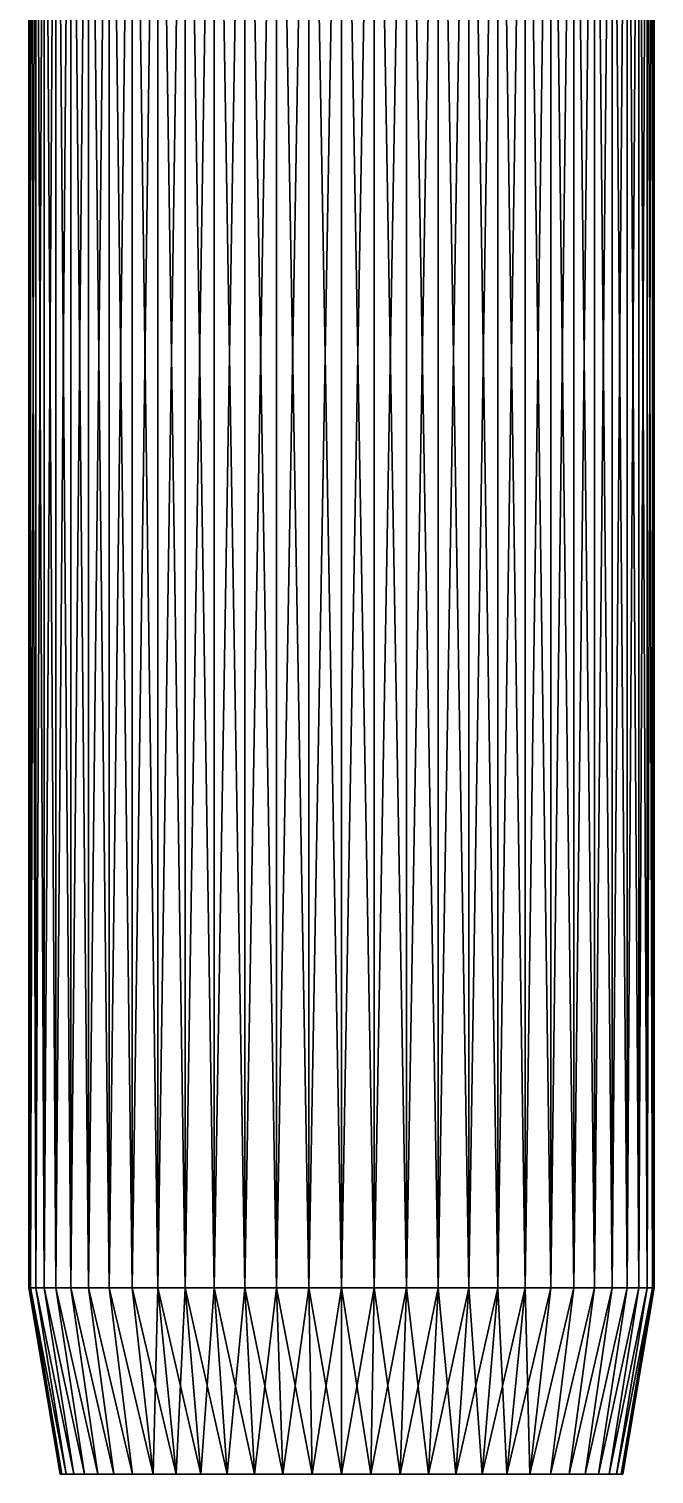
# Model space of a CAD drawing. Header units: millimetres. Extents: x -16 to -4, y -88 to 23.
# Drawn here: x -12.95 to -6.95, y -87.66 to -73.79 of the extents above; entities that cross this region are included whole.
import ezdxf

# ---------------------------------------------------------------- set-up
doc = ezdxf.new("R2010")
doc.units = ezdxf.units.MM
doc.layers.add('LAYER14', color=254, linetype='CONTINUOUS')
doc.layers.add('LAYER15', color=250, linetype='CONTINUOUS')

msp = doc.modelspace()

# ---------------------------------------------------------------- linework, layer by layer
at = {"layer": 'LAYER14'}
for points in [[(-12.95, -85.873, -0.221), (-12.933, -67.97, -0.535), (-12.933, -85.873, -0.535), (-12.95, -85.873, -0.221)], [(-12.933, -67.97, -0.535), (-12.95, -85.873, -0.221), (-12.95, -67.97, -0.221), (-12.933, -67.97, -0.535)], [(-12.933, -85.873, 0.092), (-12.95, -67.97, -0.221), (-12.95, -85.873, -0.221), (-12.933, -85.873, 0.092)], [(-12.95, -67.97, -0.221), (-12.933, -85.873, 0.092), (-12.933, -67.97, 0.092), (-12.95, -67.97, -0.221)], [(-12.933, -85.873, -0.535), (-12.884, -67.97, -0.845), (-12.884, -85.873, -0.845), (-12.933, -85.873, -0.535)], [(-12.884, -67.97, -0.845), (-12.933, -85.873, -0.535), (-12.933, -67.97, -0.535), (-12.884, -67.97, -0.845)], [(-12.884, -85.873, 0.403), (-12.933, -67.97, 0.092), (-12.933, -85.873, 0.092), (-12.884, -85.873, 0.403)], [(-12.933, -67.97, 0.092), (-12.884, -85.873, 0.403), (-12.884, -67.97, 0.403), (-12.933, -67.97, 0.092)], [(-12.884, -85.873, -0.845), (-12.803, -67.97, -1.148), (-12.803, -85.873, -1.148), (-12.884, -85.873, -0.845)], [(-12.803, -67.97, -1.148), (-12.884, -85.873, -0.845), (-12.884, -67.97, -0.845), (-12.803, -67.97, -1.148)], [(-12.803, -85.873, 0.706), (-12.884, -67.97, 0.403), (-12.884, -85.873, 0.403), (-12.803, -85.873, 0.706)], [(-12.884, -67.97, 0.403), (-12.803, -85.873, 0.706), (-12.803, -67.97, 0.706), (-12.884, -67.97, 0.403)], [(-12.803, -85.873, -1.148), (-12.69, -67.97, -1.441), (-12.69, -85.873, -1.441), (-12.803, -85.873, -1.148)], [(-12.69, -67.97, -1.441), (-12.803, -85.873, -1.148), (-12.803, -67.97, -1.148), (-12.69, -67.97, -1.441)], [(-12.69, -85.873, 0.999), (-12.803, -67.97, 0.706), (-12.803, -85.873, 0.706), (-12.69, -85.873, 0.999)], [(-12.803, -67.97, 0.706), (-12.69, -85.873, 0.999), (-12.69, -67.97, 0.999), (-12.803, -67.97, 0.706)], [(-12.69, -85.873, -1.441), (-12.548, -67.97, -1.721), (-12.548, -85.873, -1.721), (-12.69, -85.873, -1.441)], [(-12.548, -67.97, -1.721), (-12.69, -85.873, -1.441), (-12.69, -67.97, -1.441), (-12.548, -67.97, -1.721)], [(-12.548, -85.873, 1.279), (-12.69, -67.97, 0.999), (-12.69, -85.873, 0.999), (-12.548, -85.873, 1.279)], [(-12.69, -67.97, 0.999), (-12.548, -85.873, 1.279), (-12.548, -67.97, 1.279), (-12.69, -67.97, 0.999)], [(-12.548, -85.873, -1.721), (-12.377, -67.97, -1.985), (-12.377, -85.873, -1.985), (-12.548, -85.873, -1.721)], [(-12.377, -67.97, -1.985), (-12.548, -85.873, -1.721), (-12.548, -67.97, -1.721), (-12.377, -67.97, -1.985)], [(-12.377, -85.873, 1.542), (-12.548, -67.97, 1.279), (-12.548, -85.873, 1.279), (-12.377, -85.873, 1.542)], [(-12.548, -67.97, 1.279), (-12.377, -85.873, 1.542), (-12.377, -67.97, 1.542), (-12.548, -67.97, 1.279)], [(-12.377, -85.873, -1.985), (-12.179, -67.97, -2.229), (-12.179, -85.873, -2.229), (-12.377, -85.873, -1.985)], [(-12.179, -67.97, -2.229), (-12.377, -85.873, -1.985), (-12.377, -67.97, -1.985), (-12.179, -67.97, -2.229)], [(-12.179, -85.873, 1.786), (-12.377, -67.97, 1.542), (-12.377, -85.873, 1.542), (-12.179, -85.873, 1.786)], [(-12.377, -67.97, 1.542), (-12.179, -85.873, 1.786), (-12.179, -67.97, 1.786), (-12.377, -67.97, 1.542)], [(-12.179, -85.873, -2.229), (-11.957, -67.97, -2.451), (-11.957, -85.873, -2.451), (-12.179, -85.873, -2.229)], [(-11.957, -67.97, -2.451), (-12.179, -85.873, -2.229), (-12.179, -67.97, -2.229), (-11.957, -67.97, -2.451)], [(-11.957, -85.873, 2.008), (-12.179, -67.97, 1.786), (-12.179, -85.873, 1.786), (-11.957, -85.873, 2.008)], [(-12.179, -67.97, 1.786), (-11.957, -85.873, 2.008), (-11.957, -67.97, 2.008), (-12.179, -67.97, 1.786)], [(-11.713, -85.873, -2.648), (-11.957, -67.97, -2.451), (-11.713, -67.97, -2.648), (-11.713, -85.873, -2.648)], [(-11.957, -67.97, -2.451), (-11.713, -85.873, -2.648), (-11.957, -85.873, -2.451), (-11.957, -67.97, -2.451)], [(-11.957, -85.873, 2.008), (-11.713, -67.97, 2.206), (-11.957, -67.97, 2.008), (-11.957, -85.873, 2.008)], [(-11.713, -67.97, 2.206), (-11.957, -85.873, 2.008), (-11.713, -85.873, 2.206), (-11.713, -67.97, 2.206)], [(-11.45, -85.873, -2.819), (-11.713, -67.97, -2.648), (-11.45, -67.97, -2.819), (-11.45, -85.873, -2.819)], [(-11.713, -67.97, -2.648), (-11.45, -85.873, -2.819), (-11.713, -85.873, -2.648), (-11.713, -67.97, -2.648)], [(-11.713, -85.873, 2.206), (-11.45, -67.97, 2.377), (-11.713, -67.97, 2.206), (-11.713, -85.873, 2.206)], [(-11.45, -67.97, 2.377), (-11.713, -85.873, 2.206), (-11.45, -85.873, 2.377), (-11.45, -67.97, 2.377)], [(-11.17, -85.873, -2.962), (-11.45, -67.97, -2.819), (-11.17, -67.97, -2.962), (-11.17, -85.873, -2.962)], [(-11.45, -67.97, -2.819), (-11.17, -85.873, -2.962), (-11.45, -85.873, -2.819), (-11.45, -67.97, -2.819)], [(-11.45, -85.873, 2.377), (-11.17, -67.97, 2.519), (-11.45, -67.97, 2.377), (-11.45, -85.873, 2.377)], [(-11.17, -67.97, 2.519), (-11.45, -85.873, 2.377), (-11.17, -85.873, 2.519), (-11.17, -67.97, 2.519)], [(-10.877, -85.873, -3.074), (-11.17, -67.97, -2.962), (-10.877, -67.97, -3.074), (-10.877, -85.873, -3.074)], [(-11.17, -67.97, -2.962), (-10.877, -85.873, -3.074), (-11.17, -85.873, -2.962), (-11.17, -67.97, -2.962)], [(-11.17, -85.873, 2.519), (-10.877, -67.97, 2.632), (-11.17, -67.97, 2.519), (-11.17, -85.873, 2.519)], [(-10.877, -67.97, 2.632), (-11.17, -85.873, 2.519), (-10.877, -85.873, 2.632), (-10.877, -67.97, 2.632)], [(-10.573, -85.873, -3.156), (-10.877, -67.97, -3.074), (-10.573, -67.97, -3.156), (-10.573, -85.873, -3.156)], [(-10.877, -67.97, -3.074), (-10.573, -85.873, -3.156), (-10.877, -85.873, -3.074), (-10.877, -67.97, -3.074)], [(-10.877, -85.873, 2.632), (-10.573, -67.97, 2.713), (-10.877, -67.97, 2.632), (-10.877, -85.873, 2.632)], [(-10.573, -67.97, 2.713), (-10.877, -85.873, 2.632), (-10.573, -85.873, 2.713), (-10.573, -67.97, 2.713)], [(-10.263, -85.873, -3.205), (-10.573, -67.97, -3.156), (-10.263, -67.97, -3.205), (-10.263, -85.873, -3.205)], [(-10.573, -67.97, -3.156), (-10.263, -85.873, -3.205), (-10.573, -85.873, -3.156), (-10.573, -67.97, -3.156)], [(-10.573, -85.873, 2.713), (-10.263, -67.97, 2.762), (-10.573, -67.97, 2.713), (-10.573, -85.873, 2.713)], [(-10.263, -67.97, 2.762), (-10.573, -85.873, 2.713), (-10.263, -85.873, 2.762), (-10.263, -67.97, 2.762)], [(-9.95, -85.873, -3.221), (-10.263, -67.97, -3.205), (-9.95, -67.97, -3.221), (-9.95, -85.873, -3.221)], [(-10.263, -67.97, -3.205), (-9.95, -85.873, -3.221), (-10.263, -85.873, -3.205), (-10.263, -67.97, -3.205)], [(-10.263, -85.873, 2.762), (-9.95, -67.97, 2.779), (-10.263, -67.97, 2.762), (-10.263, -85.873, 2.762)], [(-9.95, -67.97, 2.779), (-10.263, -85.873, 2.762), (-9.95, -85.873, 2.779), (-9.95, -67.97, 2.779)], [(-9.636, -85.873, -3.205), (-9.95, -67.97, -3.221), (-9.636, -67.97, -3.205), (-9.636, -85.873, -3.205)], [(-9.95, -67.97, -3.221), (-9.636, -85.873, -3.205), (-9.95, -85.873, -3.221), (-9.95, -67.97, -3.221)], [(-9.95, -85.873, 2.779), (-9.636, -67.97, 2.762), (-9.95, -67.97, 2.779), (-9.95, -85.873, 2.779)], [(-9.636, -67.97, 2.762), (-9.95, -85.873, 2.779), (-9.636, -85.873, 2.762), (-9.636, -67.97, 2.762)], [(-9.326, -85.873, -3.156), (-9.636, -67.97, -3.205), (-9.326, -67.97, -3.156), (-9.326, -85.873, -3.156)], [(-9.636, -67.97, -3.205), (-9.326, -85.873, -3.156), (-9.636, -85.873, -3.205), (-9.636, -67.97, -3.205)], [(-9.636, -85.873, 2.762), (-9.326, -67.97, 2.713), (-9.636, -67.97, 2.762), (-9.636, -85.873, 2.762)], [(-9.326, -67.97, 2.713), (-9.636, -85.873, 2.762), (-9.326, -85.873, 2.713), (-9.326, -67.97, 2.713)], [(-9.022, -85.873, -3.074), (-9.326, -67.97, -3.156), (-9.022, -67.97, -3.074), (-9.022, -85.873, -3.074)], [(-9.326, -67.97, -3.156), (-9.022, -85.873, -3.074), (-9.326, -85.873, -3.156), (-9.326, -67.97, -3.156)], [(-9.326, -85.873, 2.713), (-9.022, -67.97, 2.632), (-9.326, -67.97, 2.713), (-9.326, -85.873, 2.713)], [(-9.022, -67.97, 2.632), (-9.326, -85.873, 2.713), (-9.022, -85.873, 2.632), (-9.022, -67.97, 2.632)], [(-8.729, -85.873, -2.962), (-9.022, -67.97, -3.074), (-8.729, -67.97, -2.962), (-8.729, -85.873, -2.962)], [(-9.022, -67.97, -3.074), (-8.729, -85.873, -2.962), (-9.022, -85.873, -3.074), (-9.022, -67.97, -3.074)], [(-9.022, -85.873, 2.632), (-8.729, -67.97, 2.519), (-9.022, -67.97, 2.632), (-9.022, -85.873, 2.632)], [(-8.729, -67.97, 2.519), (-9.022, -85.873, 2.632), (-8.729, -85.873, 2.519), (-8.729, -67.97, 2.519)], [(-8.45, -85.873, -2.819), (-8.729, -67.97, -2.962), (-8.45, -67.97, -2.819), (-8.45, -85.873, -2.819)], [(-8.729, -67.97, -2.962), (-8.45, -85.873, -2.819), (-8.729, -85.873, -2.962), (-8.729, -67.97, -2.962)], [(-8.729, -85.873, 2.519), (-8.45, -67.97, 2.377), (-8.729, -67.97, 2.519), (-8.729, -85.873, 2.519)], [(-8.45, -67.97, 2.377), (-8.729, -85.873, 2.519), (-8.45, -85.873, 2.377), (-8.45, -67.97, 2.377)], [(-8.186, -85.873, -2.648), (-8.45, -67.97, -2.819), (-8.186, -67.97, -2.648), (-8.186, -85.873, -2.648)], [(-8.45, -67.97, -2.819), (-8.186, -85.873, -2.648), (-8.45, -85.873, -2.819), (-8.45, -67.97, -2.819)], [(-8.45, -85.873, 2.377), (-8.186, -67.97, 2.206), (-8.45, -67.97, 2.377), (-8.45, -85.873, 2.377)], [(-8.186, -67.97, 2.206), (-8.45, -85.873, 2.377), (-8.186, -85.873, 2.206), (-8.186, -67.97, 2.206)], [(-7.942, -85.873, -2.451), (-8.186, -67.97, -2.648), (-7.942, -67.97, -2.451), (-7.942, -85.873, -2.451)], [(-8.186, -67.97, -2.648), (-7.942, -85.873, -2.451), (-8.186, -85.873, -2.648), (-8.186, -67.97, -2.648)], [(-8.186, -85.873, 2.206), (-7.942, -67.97, 2.008), (-8.186, -67.97, 2.206), (-8.186, -85.873, 2.206)], [(-7.942, -67.97, 2.008), (-8.186, -85.873, 2.206), (-7.942, -85.873, 2.008), (-7.942, -67.97, 2.008)], [(-7.72, -67.97, -2.229), (-7.942, -85.873, -2.451), (-7.942, -67.97, -2.451), (-7.72, -67.97, -2.229)], [(-7.942, -85.873, -2.451), (-7.72, -67.97, -2.229), (-7.72, -85.873, -2.229), (-7.942, -85.873, -2.451)], [(-7.942, -67.97, 2.008), (-7.72, -85.873, 1.786), (-7.72, -67.97, 1.786), (-7.942, -67.97, 2.008)], [(-7.72, -85.873, 1.786), (-7.942, -67.97, 2.008), (-7.942, -85.873, 2.008), (-7.72, -85.873, 1.786)], [(-7.522, -67.97, -1.985), (-7.72, -85.873, -2.229), (-7.72, -67.97, -2.229), (-7.522, -67.97, -1.985)], [(-7.72, -85.873, -2.229), (-7.522, -67.97, -1.985), (-7.522, -85.873, -1.985), (-7.72, -85.873, -2.229)], [(-7.72, -67.97, 1.786), (-7.522, -85.873, 1.542), (-7.522, -67.97, 1.542), (-7.72, -67.97, 1.786)], [(-7.522, -85.873, 1.542), (-7.72, -67.97, 1.786), (-7.72, -85.873, 1.786), (-7.522, -85.873, 1.542)], [(-7.352, -67.97, -1.721), (-7.522, -85.873, -1.985), (-7.522, -67.97, -1.985), (-7.352, -67.97, -1.721)], [(-7.522, -85.873, -1.985), (-7.352, -67.97, -1.721), (-7.352, -85.873, -1.721), (-7.522, -85.873, -1.985)], [(-7.522, -67.97, 1.542), (-7.352, -85.873, 1.279), (-7.352, -67.97, 1.279), (-7.522, -67.97, 1.542)], [(-7.352, -85.873, 1.279), (-7.522, -67.97, 1.542), (-7.522, -85.873, 1.542), (-7.352, -85.873, 1.279)], [(-7.209, -67.97, -1.441), (-7.352, -85.873, -1.721), (-7.352, -67.97, -1.721), (-7.209, -67.97, -1.441)], [(-7.352, -85.873, -1.721), (-7.209, -67.97, -1.441), (-7.209, -85.873, -1.441), (-7.352, -85.873, -1.721)], [(-7.352, -67.97, 1.279), (-7.209, -85.873, 0.999), (-7.209, -67.97, 0.999), (-7.352, -67.97, 1.279)], [(-7.209, -85.873, 0.999), (-7.352, -67.97, 1.279), (-7.352, -85.873, 1.279), (-7.209, -85.873, 0.999)], [(-7.097, -67.97, -1.148), (-7.209, -85.873, -1.441), (-7.209, -67.97, -1.441), (-7.097, -67.97, -1.148)], [(-7.209, -85.873, -1.441), (-7.097, -67.97, -1.148), (-7.097, -85.873, -1.148), (-7.209, -85.873, -1.441)], [(-7.209, -67.97, 0.999), (-7.097, -85.873, 0.706), (-7.097, -67.97, 0.706), (-7.209, -67.97, 0.999)], [(-7.097, -85.873, 0.706), (-7.209, -67.97, 0.999), (-7.209, -85.873, 0.999), (-7.097, -85.873, 0.706)], [(-7.097, -67.97, 0.706), (-7.015, -85.873, 0.403), (-7.015, -67.97, 0.403), (-7.097, -67.97, 0.706)], [(-7.015, -85.873, 0.403), (-7.097, -67.97, 0.706), (-7.097, -85.873, 0.706), (-7.015, -85.873, 0.403)], [(-7.015, -67.97, -0.845), (-7.097, -85.873, -1.148), (-7.097, -67.97, -1.148), (-7.015, -67.97, -0.845)], [(-7.097, -85.873, -1.148), (-7.015, -67.97, -0.845), (-7.015, -85.873, -0.845), (-7.097, -85.873, -1.148)], [(-7.015, -67.97, 0.403), (-6.966, -85.873, 0.092), (-6.966, -67.97, 0.092), (-7.015, -67.97, 0.403)], [(-6.966, -85.873, 0.092), (-7.015, -67.97, 0.403), (-7.015, -85.873, 0.403), (-6.966, -85.873, 0.092)], [(-6.966, -67.97, -0.535), (-7.015, -85.873, -0.845), (-7.015, -67.97, -0.845), (-6.966, -67.97, -0.535)], [(-7.015, -85.873, -0.845), (-6.966, -67.97, -0.535), (-6.966, -85.873, -0.535), (-7.015, -85.873, -0.845)], [(-6.966, -67.97, 0.092), (-6.95, -85.873, -0.221), (-6.95, -67.97, -0.221), (-6.966, -67.97, 0.092)], [(-6.95, -85.873, -0.221), (-6.966, -67.97, 0.092), (-6.966, -85.873, 0.092), (-6.95, -85.873, -0.221)], [(-6.95, -67.97, -0.221), (-6.966, -85.873, -0.535), (-6.966, -67.97, -0.535), (-6.95, -67.97, -0.221)], [(-6.966, -85.873, -0.535), (-6.95, -67.97, -0.221), (-6.95, -85.873, -0.221), (-6.966, -85.873, -0.535)], [(-12.933, -85.873, 0.092), (-12.933, -85.873, -0.535), (-12.95, -85.873, -0.221), (-12.933, -85.873, 0.092)], [(-12.933, -85.873, -0.535), (-12.933, -85.873, 0.092), (-12.884, -85.873, 0.403), (-12.933, -85.873, -0.535)], [(-12.933, -85.873, -0.535), (-12.884, -85.873, 0.403), (-12.884, -85.873, -0.845), (-12.933, -85.873, -0.535)], [(-12.884, -85.873, -0.845), (-12.884, -85.873, 0.403), (-12.803, -85.873, 0.706), (-12.884, -85.873, -0.845)], [(-12.884, -85.873, -0.845), (-12.803, -85.873, 0.706), (-12.803, -85.873, -1.148), (-12.884, -85.873, -0.845)], [(-12.803, -85.873, -1.148), (-12.803, -85.873, 0.706), (-12.69, -85.873, 0.999), (-12.803, -85.873, -1.148)], [(-12.803, -85.873, -1.148), (-12.69, -85.873, 0.999), (-12.69, -85.873, -1.441), (-12.803, -85.873, -1.148)], [(-12.69, -85.873, -1.441), (-12.69, -85.873, 0.999), (-12.548, -85.873, 1.279), (-12.69, -85.873, -1.441)], [(-12.69, -85.873, -1.441), (-12.548, -85.873, 1.279), (-12.548, -85.873, -1.721), (-12.69, -85.873, -1.441)], [(-12.548, -85.873, -1.721), (-12.548, -85.873, 1.279), (-12.377, -85.873, 1.542), (-12.548, -85.873, -1.721)], [(-12.548, -85.873, -1.721), (-12.377, -85.873, 1.542), (-12.377, -85.873, -1.985), (-12.548, -85.873, -1.721)], [(-12.377, -85.873, -1.985), (-12.377, -85.873, 1.542), (-12.179, -85.873, 1.786), (-12.377, -85.873, -1.985)], [(-12.377, -85.873, -1.985), (-12.179, -85.873, 1.786), (-12.179, -85.873, -2.229), (-12.377, -85.873, -1.985)], [(-12.179, -85.873, -2.229), (-12.179, -85.873, 1.786), (-11.957, -85.873, 2.008), (-12.179, -85.873, -2.229)], [(-12.179, -85.873, -2.229), (-11.957, -85.873, 2.008), (-11.957, -85.873, -2.451), (-12.179, -85.873, -2.229)], [(-11.957, -85.873, -2.451), (-11.957, -85.873, 2.008), (-11.713, -85.873, 2.206), (-11.957, -85.873, -2.451)], [(-11.957, -85.873, -2.451), (-11.713, -85.873, 2.206), (-11.713, -85.873, -2.648), (-11.957, -85.873, -2.451)], [(-11.713, -85.873, -2.648), (-11.713, -85.873, 2.206), (-11.45, -85.873, 2.377), (-11.713, -85.873, -2.648)], [(-11.713, -85.873, -2.648), (-11.45, -85.873, 2.377), (-11.45, -85.873, -2.819), (-11.713, -85.873, -2.648)], [(-11.45, -85.873, -2.819), (-11.45, -85.873, 2.377), (-11.17, -85.873, 2.519), (-11.45, -85.873, -2.819)], [(-11.45, -85.873, -2.819), (-11.17, -85.873, 2.519), (-11.17, -85.873, -2.962), (-11.45, -85.873, -2.819)], [(-11.17, -85.873, -2.962), (-11.17, -85.873, 2.519), (-10.877, -85.873, 2.632), (-11.17, -85.873, -2.962)], [(-11.17, -85.873, -2.962), (-10.877, -85.873, 2.632), (-10.877, -85.873, -3.074), (-11.17, -85.873, -2.962)], [(-10.877, -85.873, -3.074), (-10.877, -85.873, 2.632), (-10.573, -85.873, 2.713), (-10.877, -85.873, -3.074)], [(-10.877, -85.873, -3.074), (-10.573, -85.873, 2.713), (-10.573, -85.873, -3.156), (-10.877, -85.873, -3.074)], [(-10.573, -85.873, -3.156), (-10.573, -85.873, 2.713), (-10.263, -85.873, 2.762), (-10.573, -85.873, -3.156)], [(-10.573, -85.873, -3.156), (-10.263, -85.873, 2.762), (-10.263, -85.873, -3.205), (-10.573, -85.873, -3.156)], [(-10.263, -85.873, -3.205), (-10.263, -85.873, 2.762), (-9.95, -85.873, 2.779), (-10.263, -85.873, -3.205)], [(-10.263, -85.873, -3.205), (-9.95, -85.873, 2.779), (-9.95, -85.873, -3.221), (-10.263, -85.873, -3.205)], [(-9.95, -85.873, -3.221), (-9.95, -85.873, 2.779), (-9.636, -85.873, 2.762), (-9.95, -85.873, -3.221)], [(-9.95, -85.873, -3.221), (-9.636, -85.873, 2.762), (-9.636, -85.873, -3.205), (-9.95, -85.873, -3.221)], [(-9.636, -85.873, -3.205), (-9.636, -85.873, 2.762), (-9.326, -85.873, 2.713), (-9.636, -85.873, -3.205)], [(-9.636, -85.873, -3.205), (-9.326, -85.873, 2.713), (-9.326, -85.873, -3.156), (-9.636, -85.873, -3.205)], [(-9.326, -85.873, -3.156), (-9.326, -85.873, 2.713), (-9.022, -85.873, 2.632), (-9.326, -85.873, -3.156)], [(-9.326, -85.873, -3.156), (-9.022, -85.873, 2.632), (-9.022, -85.873, -3.074), (-9.326, -85.873, -3.156)], [(-9.022, -85.873, -3.074), (-9.022, -85.873, 2.632), (-8.729, -85.873, 2.519), (-9.022, -85.873, -3.074)], [(-9.022, -85.873, -3.074), (-8.729, -85.873, 2.519), (-8.729, -85.873, -2.962), (-9.022, -85.873, -3.074)], [(-8.729, -85.873, -2.962), (-8.729, -85.873, 2.519), (-8.45, -85.873, 2.377), (-8.729, -85.873, -2.962)], [(-8.729, -85.873, -2.962), (-8.45, -85.873, 2.377), (-8.45, -85.873, -2.819), (-8.729, -85.873, -2.962)], [(-8.45, -85.873, -2.819), (-8.45, -85.873, 2.377), (-8.186, -85.873, 2.206), (-8.45, -85.873, -2.819)], [(-8.45, -85.873, -2.819), (-8.186, -85.873, 2.206), (-8.186, -85.873, -2.648), (-8.45, -85.873, -2.819)], [(-8.186, -85.873, -2.648), (-8.186, -85.873, 2.206), (-7.942, -85.873, 2.008), (-8.186, -85.873, -2.648)], [(-8.186, -85.873, -2.648), (-7.942, -85.873, 2.008), (-7.942, -85.873, -2.451), (-8.186, -85.873, -2.648)], [(-7.942, -85.873, -2.451), (-7.942, -85.873, 2.008), (-7.72, -85.873, 1.786), (-7.942, -85.873, -2.451)], [(-7.942, -85.873, -2.451), (-7.72, -85.873, 1.786), (-7.72, -85.873, -2.229), (-7.942, -85.873, -2.451)], [(-7.72, -85.873, -2.229), (-7.72, -85.873, 1.786), (-7.522, -85.873, 1.542), (-7.72, -85.873, -2.229)], [(-7.72, -85.873, -2.229), (-7.522, -85.873, 1.542), (-7.522, -85.873, -1.985), (-7.72, -85.873, -2.229)], [(-7.522, -85.873, -1.985), (-7.522, -85.873, 1.542), (-7.352, -85.873, 1.279), (-7.522, -85.873, -1.985)], [(-7.522, -85.873, -1.985), (-7.352, -85.873, 1.279), (-7.352, -85.873, -1.721), (-7.522, -85.873, -1.985)], [(-7.352, -85.873, -1.721), (-7.352, -85.873, 1.279), (-7.209, -85.873, 0.999), (-7.352, -85.873, -1.721)], [(-7.352, -85.873, -1.721), (-7.209, -85.873, 0.999), (-7.209, -85.873, -1.441), (-7.352, -85.873, -1.721)], [(-7.209, -85.873, -1.441), (-7.209, -85.873, 0.999), (-7.097, -85.873, 0.706), (-7.209, -85.873, -1.441)], [(-7.209, -85.873, -1.441), (-7.097, -85.873, 0.706), (-7.097, -85.873, -1.148), (-7.209, -85.873, -1.441)], [(-7.097, -85.873, -1.148), (-7.097, -85.873, 0.706), (-7.015, -85.873, 0.403), (-7.097, -85.873, -1.148)], [(-7.097, -85.873, -1.148), (-7.015, -85.873, 0.403), (-7.015, -85.873, -0.845), (-7.097, -85.873, -1.148)], [(-7.015, -85.873, -0.845), (-7.015, -85.873, 0.403), (-6.966, -85.873, 0.092), (-7.015, -85.873, -0.845)], [(-7.015, -85.873, -0.845), (-6.966, -85.873, 0.092), (-6.966, -85.873, -0.535), (-7.015, -85.873, -0.845)], [(-6.966, -85.873, -0.535), (-6.966, -85.873, 0.092), (-6.95, -85.873, -0.221), (-6.966, -85.873, -0.535)]]:
    msp.add_3dface(points, dxfattribs=at)
at = {"layer": 'LAYER15'}
for points in [[(-12.635, -87.663, 0.061), (-12.95, -85.873, -0.221), (-12.65, -87.663, -0.221), (-12.635, -87.663, 0.061)], [(-12.95, -85.873, -0.221), (-12.635, -87.663, 0.061), (-12.933, -85.873, 0.092), (-12.95, -85.873, -0.221)], [(-12.635, -87.663, -0.503), (-12.95, -85.873, -0.221), (-12.933, -85.873, -0.535), (-12.635, -87.663, -0.503)], [(-12.95, -85.873, -0.221), (-12.635, -87.663, -0.503), (-12.65, -87.663, -0.221), (-12.95, -85.873, -0.221)], [(-12.591, -87.663, 0.34), (-12.933, -85.873, 0.092), (-12.635, -87.663, 0.061), (-12.591, -87.663, 0.34)], [(-12.933, -85.873, 0.092), (-12.591, -87.663, 0.34), (-12.884, -85.873, 0.403), (-12.933, -85.873, 0.092)], [(-12.591, -87.663, -0.783), (-12.933, -85.873, -0.535), (-12.884, -85.873, -0.845), (-12.591, -87.663, -0.783)], [(-12.933, -85.873, -0.535), (-12.591, -87.663, -0.783), (-12.635, -87.663, -0.503), (-12.933, -85.873, -0.535)], [(-12.518, -87.663, 0.613), (-12.884, -85.873, 0.403), (-12.591, -87.663, 0.34), (-12.518, -87.663, 0.613)], [(-12.884, -85.873, 0.403), (-12.518, -87.663, 0.613), (-12.803, -85.873, 0.706), (-12.884, -85.873, 0.403)], [(-12.518, -87.663, -1.056), (-12.884, -85.873, -0.845), (-12.803, -85.873, -1.148), (-12.518, -87.663, -1.056)], [(-12.884, -85.873, -0.845), (-12.518, -87.663, -1.056), (-12.591, -87.663, -0.783), (-12.884, -85.873, -0.845)], [(-12.416, -87.663, 0.877), (-12.803, -85.873, 0.706), (-12.518, -87.663, 0.613), (-12.416, -87.663, 0.877)], [(-12.803, -85.873, 0.706), (-12.416, -87.663, 0.877), (-12.69, -85.873, 0.999), (-12.803, -85.873, 0.706)], [(-12.416, -87.663, -1.319), (-12.803, -85.873, -1.148), (-12.69, -85.873, -1.441), (-12.416, -87.663, -1.319)], [(-12.803, -85.873, -1.148), (-12.416, -87.663, -1.319), (-12.518, -87.663, -1.056), (-12.803, -85.873, -1.148)], [(-12.288, -87.663, 1.129), (-12.69, -85.873, 0.999), (-12.416, -87.663, 0.877), (-12.288, -87.663, 1.129)], [(-12.69, -85.873, 0.999), (-12.288, -87.663, 1.129), (-12.548, -85.873, 1.279), (-12.69, -85.873, 0.999)], [(-12.288, -87.663, -1.571), (-12.69, -85.873, -1.441), (-12.548, -85.873, -1.721), (-12.288, -87.663, -1.571)], [(-12.69, -85.873, -1.441), (-12.288, -87.663, -1.571), (-12.416, -87.663, -1.319), (-12.69, -85.873, -1.441)], [(-12.134, -87.663, 1.366), (-12.548, -85.873, 1.279), (-12.288, -87.663, 1.129), (-12.134, -87.663, 1.366)], [(-12.548, -85.873, 1.279), (-12.134, -87.663, 1.366), (-12.377, -85.873, 1.542), (-12.548, -85.873, 1.279)], [(-12.134, -87.663, -1.808), (-12.548, -85.873, -1.721), (-12.377, -85.873, -1.985), (-12.134, -87.663, -1.808)], [(-12.548, -85.873, -1.721), (-12.134, -87.663, -1.808), (-12.288, -87.663, -1.571), (-12.548, -85.873, -1.721)], [(-11.956, -87.663, -2.028), (-12.377, -85.873, -1.985), (-12.179, -85.873, -2.229), (-11.956, -87.663, -2.028)], [(-12.377, -85.873, -1.985), (-11.956, -87.663, -2.028), (-12.134, -87.663, -1.808), (-12.377, -85.873, -1.985)], [(-11.956, -87.663, 1.585), (-12.377, -85.873, 1.542), (-12.134, -87.663, 1.366), (-11.956, -87.663, 1.585)], [(-12.377, -85.873, 1.542), (-11.956, -87.663, 1.585), (-12.179, -85.873, 1.786), (-12.377, -85.873, 1.542)], [(-11.756, -87.663, -2.228), (-12.179, -85.873, -2.229), (-11.957, -85.873, -2.451), (-11.756, -87.663, -2.228)], [(-12.179, -85.873, -2.229), (-11.756, -87.663, -2.228), (-11.956, -87.663, -2.028), (-12.179, -85.873, -2.229)], [(-11.756, -87.663, 1.785), (-12.179, -85.873, 1.786), (-11.956, -87.663, 1.585), (-11.756, -87.663, 1.785)], [(-12.179, -85.873, 1.786), (-11.756, -87.663, 1.785), (-11.957, -85.873, 2.008), (-12.179, -85.873, 1.786)], [(-11.537, -87.663, -2.406), (-11.957, -85.873, -2.451), (-11.713, -85.873, -2.648), (-11.537, -87.663, -2.406)], [(-11.957, -85.873, -2.451), (-11.537, -87.663, -2.406), (-11.756, -87.663, -2.228), (-11.957, -85.873, -2.451)], [(-11.756, -87.663, 1.785), (-11.713, -85.873, 2.206), (-11.957, -85.873, 2.008), (-11.756, -87.663, 1.785)], [(-11.713, -85.873, 2.206), (-11.756, -87.663, 1.785), (-11.537, -87.663, 1.963), (-11.713, -85.873, 2.206)], [(-11.3, -87.663, -2.559), (-11.713, -85.873, -2.648), (-11.45, -85.873, -2.819), (-11.3, -87.663, -2.559)], [(-11.713, -85.873, -2.648), (-11.3, -87.663, -2.559), (-11.537, -87.663, -2.406), (-11.713, -85.873, -2.648)], [(-11.537, -87.663, 1.963), (-11.45, -85.873, 2.377), (-11.713, -85.873, 2.206), (-11.537, -87.663, 1.963)], [(-11.45, -85.873, 2.377), (-11.537, -87.663, 1.963), (-11.3, -87.663, 2.117), (-11.45, -85.873, 2.377)], [(-11.048, -87.663, -2.688), (-11.45, -85.873, -2.819), (-11.17, -85.873, -2.962), (-11.048, -87.663, -2.688)], [(-11.45, -85.873, -2.819), (-11.048, -87.663, -2.688), (-11.3, -87.663, -2.559), (-11.45, -85.873, -2.819)], [(-11.3, -87.663, 2.117), (-11.17, -85.873, 2.519), (-11.45, -85.873, 2.377), (-11.3, -87.663, 2.117)], [(-11.17, -85.873, 2.519), (-11.3, -87.663, 2.117), (-11.048, -87.663, 2.245), (-11.17, -85.873, 2.519)], [(-10.784, -87.663, -2.789), (-11.17, -85.873, -2.962), (-10.877, -85.873, -3.074), (-10.784, -87.663, -2.789)], [(-11.17, -85.873, -2.962), (-10.784, -87.663, -2.789), (-11.048, -87.663, -2.688), (-11.17, -85.873, -2.962)], [(-11.048, -87.663, 2.245), (-10.877, -85.873, 2.632), (-11.17, -85.873, 2.519), (-11.048, -87.663, 2.245)], [(-10.877, -85.873, 2.632), (-11.048, -87.663, 2.245), (-10.784, -87.663, 2.347), (-10.877, -85.873, 2.632)], [(-10.511, -87.663, -2.862), (-10.877, -85.873, -3.074), (-10.573, -85.873, -3.156), (-10.511, -87.663, -2.862)], [(-10.877, -85.873, -3.074), (-10.511, -87.663, -2.862), (-10.784, -87.663, -2.789), (-10.877, -85.873, -3.074)], [(-10.784, -87.663, 2.347), (-10.573, -85.873, 2.713), (-10.877, -85.873, 2.632), (-10.784, -87.663, 2.347)], [(-10.573, -85.873, 2.713), (-10.784, -87.663, 2.347), (-10.511, -87.663, 2.42), (-10.573, -85.873, 2.713)], [(-10.232, -87.663, -2.906), (-10.573, -85.873, -3.156), (-10.263, -85.873, -3.205), (-10.232, -87.663, -2.906)], [(-10.573, -85.873, -3.156), (-10.232, -87.663, -2.906), (-10.511, -87.663, -2.862), (-10.573, -85.873, -3.156)], [(-10.511, -87.663, 2.42), (-10.263, -85.873, 2.762), (-10.573, -85.873, 2.713), (-10.511, -87.663, 2.42)], [(-10.263, -85.873, 2.762), (-10.511, -87.663, 2.42), (-10.232, -87.663, 2.464), (-10.263, -85.873, 2.762)], [(-9.95, -87.663, -2.921), (-10.263, -85.873, -3.205), (-9.95, -85.873, -3.221), (-9.95, -87.663, -2.921)], [(-10.263, -85.873, -3.205), (-9.95, -87.663, -2.921), (-10.232, -87.663, -2.906), (-10.263, -85.873, -3.205)], [(-10.232, -87.663, 2.464), (-9.95, -85.873, 2.779), (-10.263, -85.873, 2.762), (-10.232, -87.663, 2.464)], [(-9.95, -85.873, 2.779), (-10.232, -87.663, 2.464), (-9.95, -87.663, 2.479), (-9.95, -85.873, 2.779)], [(-9.667, -87.663, -2.906), (-9.95, -85.873, -3.221), (-9.636, -85.873, -3.205), (-9.667, -87.663, -2.906)], [(-9.95, -85.873, -3.221), (-9.667, -87.663, -2.906), (-9.95, -87.663, -2.921), (-9.95, -85.873, -3.221)], [(-9.95, -87.663, 2.479), (-9.636, -85.873, 2.762), (-9.95, -85.873, 2.779), (-9.95, -87.663, 2.479)], [(-9.636, -85.873, 2.762), (-9.95, -87.663, 2.479), (-9.667, -87.663, 2.464), (-9.636, -85.873, 2.762)], [(-9.636, -85.873, -3.205), (-9.388, -87.663, -2.862), (-9.667, -87.663, -2.906), (-9.636, -85.873, -3.205)], [(-9.667, -87.663, 2.464), (-9.326, -85.873, 2.713), (-9.636, -85.873, 2.762), (-9.667, -87.663, 2.464)], [(-9.326, -85.873, 2.713), (-9.667, -87.663, 2.464), (-9.388, -87.663, 2.42), (-9.326, -85.873, 2.713)], [(-9.388, -87.663, -2.862), (-9.636, -85.873, -3.205), (-9.326, -85.873, -3.156), (-9.388, -87.663, -2.862)], [(-9.326, -85.873, -3.156), (-9.115, -87.663, -2.789), (-9.388, -87.663, -2.862), (-9.326, -85.873, -3.156)], [(-9.388, -87.663, 2.42), (-9.022, -85.873, 2.632), (-9.326, -85.873, 2.713), (-9.388, -87.663, 2.42)], [(-9.022, -85.873, 2.632), (-9.388, -87.663, 2.42), (-9.115, -87.663, 2.347), (-9.022, -85.873, 2.632)], [(-9.115, -87.663, -2.789), (-9.326, -85.873, -3.156), (-9.022, -85.873, -3.074), (-9.115, -87.663, -2.789)], [(-9.022, -85.873, -3.074), (-8.852, -87.663, -2.688), (-9.115, -87.663, -2.789), (-9.022, -85.873, -3.074)], [(-9.115, -87.663, 2.347), (-8.729, -85.873, 2.519), (-9.022, -85.873, 2.632), (-9.115, -87.663, 2.347)], [(-8.729, -85.873, 2.519), (-9.115, -87.663, 2.347), (-8.852, -87.663, 2.245), (-8.729, -85.873, 2.519)], [(-8.852, -87.663, -2.688), (-9.022, -85.873, -3.074), (-8.729, -85.873, -2.962), (-8.852, -87.663, -2.688)], [(-8.729, -85.873, -2.962), (-8.6, -87.663, -2.559), (-8.852, -87.663, -2.688), (-8.729, -85.873, -2.962)], [(-8.852, -87.663, 2.245), (-8.45, -85.873, 2.377), (-8.729, -85.873, 2.519), (-8.852, -87.663, 2.245)], [(-8.45, -85.873, 2.377), (-8.852, -87.663, 2.245), (-8.6, -87.663, 2.117), (-8.45, -85.873, 2.377)], [(-8.6, -87.663, -2.559), (-8.729, -85.873, -2.962), (-8.45, -85.873, -2.819), (-8.6, -87.663, -2.559)], [(-8.45, -85.873, -2.819), (-8.363, -87.663, -2.406), (-8.6, -87.663, -2.559), (-8.45, -85.873, -2.819)], [(-8.6, -87.663, 2.117), (-8.186, -85.873, 2.206), (-8.45, -85.873, 2.377), (-8.6, -87.663, 2.117)], [(-8.186, -85.873, 2.206), (-8.6, -87.663, 2.117), (-8.363, -87.663, 1.963), (-8.186, -85.873, 2.206)], [(-8.363, -87.663, -2.406), (-8.45, -85.873, -2.819), (-8.186, -85.873, -2.648), (-8.363, -87.663, -2.406)], [(-8.186, -85.873, -2.648), (-8.143, -87.663, -2.228), (-8.363, -87.663, -2.406), (-8.186, -85.873, -2.648)], [(-8.363, -87.663, 1.963), (-7.942, -85.873, 2.008), (-8.186, -85.873, 2.206), (-8.363, -87.663, 1.963)], [(-7.942, -85.873, 2.008), (-8.363, -87.663, 1.963), (-8.143, -87.663, 1.785), (-7.942, -85.873, 2.008)], [(-8.143, -87.663, -2.228), (-8.186, -85.873, -2.648), (-7.942, -85.873, -2.451), (-8.143, -87.663, -2.228)], [(-7.72, -85.873, -2.229), (-8.143, -87.663, -2.228), (-7.942, -85.873, -2.451), (-7.72, -85.873, -2.229)], [(-8.143, -87.663, -2.228), (-7.72, -85.873, -2.229), (-7.943, -87.663, -2.028), (-8.143, -87.663, -2.228)], [(-7.72, -85.873, 1.786), (-8.143, -87.663, 1.785), (-7.943, -87.663, 1.585), (-7.72, -85.873, 1.786)], [(-8.143, -87.663, 1.785), (-7.72, -85.873, 1.786), (-7.942, -85.873, 2.008), (-8.143, -87.663, 1.785)], [(-7.522, -85.873, -1.985), (-7.943, -87.663, -2.028), (-7.72, -85.873, -2.229), (-7.522, -85.873, -1.985)], [(-7.943, -87.663, -2.028), (-7.522, -85.873, -1.985), (-7.765, -87.663, -1.808), (-7.943, -87.663, -2.028)], [(-7.522, -85.873, 1.542), (-7.943, -87.663, 1.585), (-7.765, -87.663, 1.366), (-7.522, -85.873, 1.542)], [(-7.943, -87.663, 1.585), (-7.522, -85.873, 1.542), (-7.72, -85.873, 1.786), (-7.943, -87.663, 1.585)], [(-7.352, -85.873, -1.721), (-7.765, -87.663, -1.808), (-7.522, -85.873, -1.985), (-7.352, -85.873, -1.721)], [(-7.765, -87.663, -1.808), (-7.352, -85.873, -1.721), (-7.611, -87.663, -1.571), (-7.765, -87.663, -1.808)], [(-7.352, -85.873, 1.279), (-7.765, -87.663, 1.366), (-7.611, -87.663, 1.129), (-7.352, -85.873, 1.279)], [(-7.765, -87.663, 1.366), (-7.352, -85.873, 1.279), (-7.522, -85.873, 1.542), (-7.765, -87.663, 1.366)], [(-7.209, -85.873, -1.441), (-7.611, -87.663, -1.571), (-7.352, -85.873, -1.721), (-7.209, -85.873, -1.441)], [(-7.611, -87.663, -1.571), (-7.209, -85.873, -1.441), (-7.483, -87.663, -1.319), (-7.611, -87.663, -1.571)], [(-7.209, -85.873, 0.999), (-7.611, -87.663, 1.129), (-7.483, -87.663, 0.877), (-7.209, -85.873, 0.999)], [(-7.611, -87.663, 1.129), (-7.209, -85.873, 0.999), (-7.352, -85.873, 1.279), (-7.611, -87.663, 1.129)], [(-7.097, -85.873, -1.148), (-7.483, -87.663, -1.319), (-7.209, -85.873, -1.441), (-7.097, -85.873, -1.148)], [(-7.483, -87.663, -1.319), (-7.097, -85.873, -1.148), (-7.382, -87.663, -1.056), (-7.483, -87.663, -1.319)], [(-7.097, -85.873, 0.706), (-7.483, -87.663, 0.877), (-7.382, -87.663, 0.613), (-7.097, -85.873, 0.706)], [(-7.483, -87.663, 0.877), (-7.097, -85.873, 0.706), (-7.209, -85.873, 0.999), (-7.483, -87.663, 0.877)], [(-7.015, -85.873, -0.845), (-7.382, -87.663, -1.056), (-7.097, -85.873, -1.148), (-7.015, -85.873, -0.845)], [(-7.382, -87.663, -1.056), (-7.015, -85.873, -0.845), (-7.309, -87.663, -0.783), (-7.382, -87.663, -1.056)], [(-7.015, -85.873, 0.403), (-7.382, -87.663, 0.613), (-7.309, -87.663, 0.34), (-7.015, -85.873, 0.403)], [(-7.382, -87.663, 0.613), (-7.015, -85.873, 0.403), (-7.097, -85.873, 0.706), (-7.382, -87.663, 0.613)], [(-6.966, -85.873, -0.535), (-7.309, -87.663, -0.783), (-7.015, -85.873, -0.845), (-6.966, -85.873, -0.535)], [(-7.309, -87.663, -0.783), (-6.966, -85.873, -0.535), (-7.265, -87.663, -0.503), (-7.309, -87.663, -0.783)], [(-6.966, -85.873, 0.092), (-7.309, -87.663, 0.34), (-7.265, -87.663, 0.061), (-6.966, -85.873, 0.092)], [(-7.309, -87.663, 0.34), (-6.966, -85.873, 0.092), (-7.015, -85.873, 0.403), (-7.309, -87.663, 0.34)], [(-6.95, -85.873, -0.221), (-7.265, -87.663, -0.503), (-6.966, -85.873, -0.535), (-6.95, -85.873, -0.221)], [(-7.265, -87.663, -0.503), (-6.95, -85.873, -0.221), (-7.249, -87.663, -0.221), (-7.265, -87.663, -0.503)], [(-7.249, -87.663, -0.221), (-6.966, -85.873, 0.092), (-7.265, -87.663, 0.061), (-7.249, -87.663, -0.221)], [(-6.966, -85.873, 0.092), (-7.249, -87.663, -0.221), (-6.95, -85.873, -0.221), (-6.966, -85.873, 0.092)], [(-12.635, -87.663, 0.061), (-12.635, -87.663, -0.503), (-12.65, -87.663, -0.221), (-12.635, -87.663, 0.061)], [(-12.635, -87.663, -0.503), (-12.635, -87.663, 0.061), (-12.591, -87.663, 0.34), (-12.635, -87.663, -0.503)], [(-12.635, -87.663, -0.503), (-12.591, -87.663, 0.34), (-12.591, -87.663, -0.783), (-12.635, -87.663, -0.503)], [(-12.591, -87.663, -0.783), (-12.591, -87.663, 0.34), (-12.518, -87.663, 0.613), (-12.591, -87.663, -0.783)], [(-12.591, -87.663, -0.783), (-12.518, -87.663, 0.613), (-12.518, -87.663, -1.056), (-12.591, -87.663, -0.783)], [(-12.518, -87.663, -1.056), (-12.518, -87.663, 0.613), (-12.416, -87.663, 0.877), (-12.518, -87.663, -1.056)], [(-12.518, -87.663, -1.056), (-12.416, -87.663, 0.877), (-12.416, -87.663, -1.319), (-12.518, -87.663, -1.056)], [(-12.416, -87.663, -1.319), (-12.416, -87.663, 0.877), (-12.288, -87.663, 1.129), (-12.416, -87.663, -1.319)], [(-12.416, -87.663, -1.319), (-12.288, -87.663, 1.129), (-12.288, -87.663, -1.571), (-12.416, -87.663, -1.319)], [(-12.288, -87.663, -1.571), (-12.288, -87.663, 1.129), (-12.134, -87.663, 1.366), (-12.288, -87.663, -1.571)], [(-12.288, -87.663, -1.571), (-12.134, -87.663, 1.366), (-12.134, -87.663, -1.808), (-12.288, -87.663, -1.571)], [(-12.134, -87.663, -1.808), (-12.134, -87.663, 1.366), (-11.956, -87.663, 1.585), (-12.134, -87.663, -1.808)], [(-12.134, -87.663, -1.808), (-11.956, -87.663, 1.585), (-11.956, -87.663, -2.028), (-12.134, -87.663, -1.808)], [(-11.956, -87.663, -2.028), (-11.956, -87.663, 1.585), (-11.756, -87.663, 1.785), (-11.956, -87.663, -2.028)], [(-11.956, -87.663, -2.028), (-11.756, -87.663, 1.785), (-11.756, -87.663, -2.228), (-11.956, -87.663, -2.028)], [(-11.756, -87.663, -2.228), (-11.756, -87.663, 1.785), (-11.537, -87.663, 1.963), (-11.756, -87.663, -2.228)], [(-11.756, -87.663, -2.228), (-11.537, -87.663, 1.963), (-11.537, -87.663, -2.406), (-11.756, -87.663, -2.228)], [(-11.537, -87.663, -2.406), (-11.537, -87.663, 1.963), (-11.3, -87.663, 2.117), (-11.537, -87.663, -2.406)], [(-11.537, -87.663, -2.406), (-11.3, -87.663, 2.117), (-11.3, -87.663, -2.559), (-11.537, -87.663, -2.406)], [(-11.3, -87.663, -2.559), (-11.3, -87.663, 2.117), (-11.048, -87.663, 2.245), (-11.3, -87.663, -2.559)], [(-11.3, -87.663, -2.559), (-11.048, -87.663, 2.245), (-11.048, -87.663, -2.688), (-11.3, -87.663, -2.559)], [(-11.048, -87.663, -2.688), (-11.048, -87.663, 2.245), (-10.784, -87.663, 2.347), (-11.048, -87.663, -2.688)], [(-11.048, -87.663, -2.688), (-10.784, -87.663, 2.347), (-10.784, -87.663, -2.789), (-11.048, -87.663, -2.688)], [(-10.784, -87.663, -2.789), (-10.784, -87.663, 2.347), (-10.511, -87.663, 2.42), (-10.784, -87.663, -2.789)], [(-10.784, -87.663, -2.789), (-10.511, -87.663, 2.42), (-10.511, -87.663, -2.862), (-10.784, -87.663, -2.789)], [(-10.511, -87.663, -2.862), (-10.511, -87.663, 2.42), (-10.232, -87.663, 2.464), (-10.511, -87.663, -2.862)], [(-10.511, -87.663, -2.862), (-10.232, -87.663, 2.464), (-10.232, -87.663, -2.906), (-10.511, -87.663, -2.862)], [(-10.232, -87.663, -2.906), (-10.232, -87.663, 2.464), (-9.95, -87.663, 2.479), (-10.232, -87.663, -2.906)], [(-10.232, -87.663, -2.906), (-9.95, -87.663, 2.479), (-9.95, -87.663, -2.921), (-10.232, -87.663, -2.906)], [(-9.95, -87.663, -2.921), (-9.95, -87.663, 2.479), (-9.667, -87.663, 2.464), (-9.95, -87.663, -2.921)], [(-9.95, -87.663, -2.921), (-9.667, -87.663, 2.464), (-9.667, -87.663, -2.906), (-9.95, -87.663, -2.921)], [(-9.667, -87.663, -2.906), (-9.667, -87.663, 2.464), (-9.388, -87.663, 2.42), (-9.667, -87.663, -2.906)], [(-9.667, -87.663, -2.906), (-9.388, -87.663, 2.42), (-9.388, -87.663, -2.862), (-9.667, -87.663, -2.906)], [(-9.388, -87.663, -2.862), (-9.388, -87.663, 2.42), (-9.115, -87.663, 2.347), (-9.388, -87.663, -2.862)], [(-9.388, -87.663, -2.862), (-9.115, -87.663, 2.347), (-9.115, -87.663, -2.789), (-9.388, -87.663, -2.862)], [(-9.115, -87.663, -2.789), (-9.115, -87.663, 2.347), (-8.852, -87.663, 2.245), (-9.115, -87.663, -2.789)], [(-9.115, -87.663, -2.789), (-8.852, -87.663, 2.245), (-8.852, -87.663, -2.688), (-9.115, -87.663, -2.789)], [(-8.852, -87.663, -2.688), (-8.852, -87.663, 2.245), (-8.6, -87.663, 2.117), (-8.852, -87.663, -2.688)], [(-8.852, -87.663, -2.688), (-8.6, -87.663, 2.117), (-8.6, -87.663, -2.559), (-8.852, -87.663, -2.688)], [(-8.6, -87.663, -2.559), (-8.6, -87.663, 2.117), (-8.363, -87.663, 1.963), (-8.6, -87.663, -2.559)], [(-8.6, -87.663, -2.559), (-8.363, -87.663, 1.963), (-8.363, -87.663, -2.406), (-8.6, -87.663, -2.559)], [(-8.363, -87.663, -2.406), (-8.363, -87.663, 1.963), (-8.143, -87.663, 1.785), (-8.363, -87.663, -2.406)], [(-8.363, -87.663, -2.406), (-8.143, -87.663, 1.785), (-8.143, -87.663, -2.228), (-8.363, -87.663, -2.406)], [(-8.143, -87.663, -2.228), (-8.143, -87.663, 1.785), (-7.943, -87.663, 1.585), (-8.143, -87.663, -2.228)], [(-8.143, -87.663, -2.228), (-7.943, -87.663, 1.585), (-7.943, -87.663, -2.028), (-8.143, -87.663, -2.228)], [(-7.943, -87.663, -2.028), (-7.943, -87.663, 1.585), (-7.765, -87.663, 1.366), (-7.943, -87.663, -2.028)], [(-7.943, -87.663, -2.028), (-7.765, -87.663, 1.366), (-7.765, -87.663, -1.808), (-7.943, -87.663, -2.028)], [(-7.765, -87.663, -1.808), (-7.765, -87.663, 1.366), (-7.611, -87.663, 1.129), (-7.765, -87.663, -1.808)], [(-7.765, -87.663, -1.808), (-7.611, -87.663, 1.129), (-7.611, -87.663, -1.571), (-7.765, -87.663, -1.808)], [(-7.611, -87.663, -1.571), (-7.611, -87.663, 1.129), (-7.483, -87.663, 0.877), (-7.611, -87.663, -1.571)], [(-7.611, -87.663, -1.571), (-7.483, -87.663, 0.877), (-7.483, -87.663, -1.319), (-7.611, -87.663, -1.571)], [(-7.483, -87.663, -1.319), (-7.483, -87.663, 0.877), (-7.382, -87.663, 0.613), (-7.483, -87.663, -1.319)], [(-7.483, -87.663, -1.319), (-7.382, -87.663, 0.613), (-7.382, -87.663, -1.056), (-7.483, -87.663, -1.319)], [(-7.382, -87.663, -1.056), (-7.382, -87.663, 0.613), (-7.309, -87.663, 0.34), (-7.382, -87.663, -1.056)], [(-7.382, -87.663, -1.056), (-7.309, -87.663, 0.34), (-7.309, -87.663, -0.783), (-7.382, -87.663, -1.056)], [(-7.309, -87.663, -0.783), (-7.309, -87.663, 0.34), (-7.265, -87.663, 0.061), (-7.309, -87.663, -0.783)], [(-7.309, -87.663, -0.783), (-7.265, -87.663, 0.061), (-7.265, -87.663, -0.503), (-7.309, -87.663, -0.783)], [(-7.265, -87.663, -0.503), (-7.265, -87.663, 0.061), (-7.249, -87.663, -0.221), (-7.265, -87.663, -0.503)]]:
    msp.add_3dface(points, dxfattribs=at)

doc.saveas('drawing.dxf')
